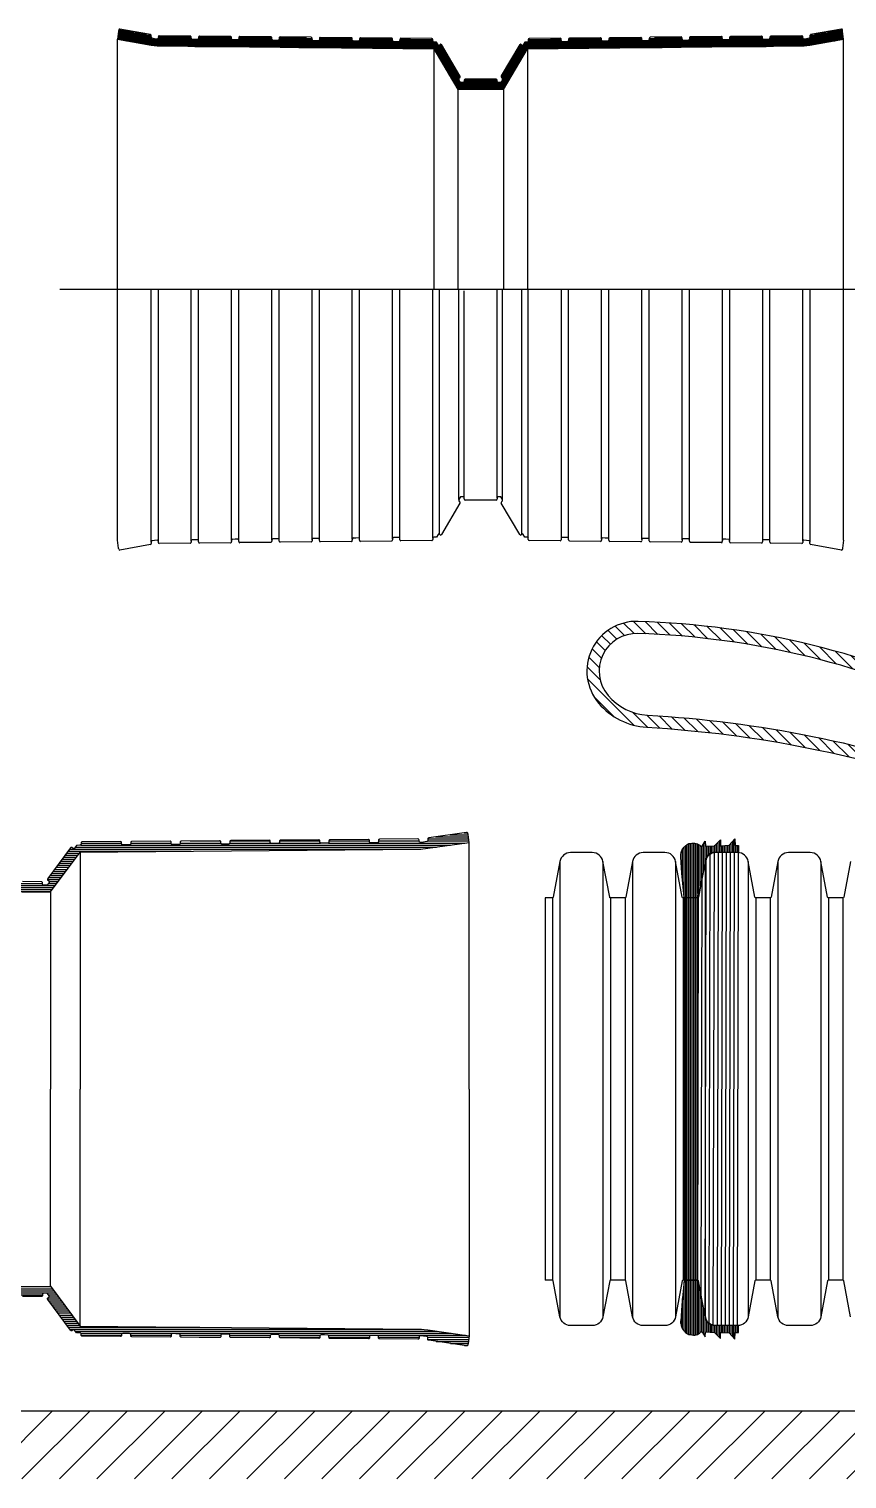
# Model space of a CAD drawing. Header units: inches. Extents: x 14 to 835, y 6 to 110.
# Drawn here: x 625.31 to 636.42, y 46.3 to 66.02 of the extents above; entities that cross this region are included whole.
import ezdxf

# ---------------------------------------------------------------- set-up
doc = ezdxf.new("R2010")
doc.units = ezdxf.units.IN
doc.header["$MEASUREMENT"] = 0
doc.linetypes.add('CENTER', pattern=[50.8, 31.75, -6.35, 6.35, -6.35])
for name, color, linetype in [('ARHT', 8, 'Continuous'), ('COCN', 1, 'Continuous'), ('COMM', 7, 'Continuous')]:
    doc.layers.add(name, color=color, linetype=linetype)

# ---------------------------------------------------------------- blocks, each defined once
blk = doc.blocks.new('*X17')
at = {"color": 0, "linetype": 'Continuous'}
for p, q in [((941, 571.55), (941, 573.16)), ((941.2, 571.55), (941.2, 572.93)), ((941.4, 571.55), (941.4, 572.71)), ((942.8, 571.55), (942.8, 573.03)), ((943, 571.55), (943, 572.84)), ((943.2, 571.55), (943.2, 572.65)), ((944.6, 570.14), (944.6, 572.94)), ((944.8, 569.26), (944.8, 572.62)), ((945.6, 565.96), (945.6, 572.66)), ((945.8, 565.96), (945.8, 572.71)), ((946, 565.96), (946, 572.73)), ((946.2, 565.96), (946.2, 572.72)), ((946.4, 565.96), (946.4, 572.67)), ((946.6, 565.96), (946.6, 572.67)), ((940.6, 571.55), (940.6, 572.41)), ((940.8, 571.55), (940.8, 572.41)), ((941.6, 571.55), (941.6, 572.48)), ((941.8, 571.55), (941.8, 572.45)), ((942, 571.55), (942, 572.44)), ((942.2, 571.55), (942.2, 572.42)), ((942.4, 571.55), (942.4, 572.41)), ((942.6, 571.55), (942.6, 572.4)), ((943.4, 571.55), (943.4, 572.46)), ((943.6, 571.55), (943.6, 572.39)), ((943.8, 571.54), (943.8, 572.38)), ((944, 571.47), (944, 572.37)), ((944.2, 571.33), (944.2, 572.36)), ((944.4, 571.01), (944.4, 572.34)), ((945, 568.36), (945, 572.33)), ((945.2, 567.43), (945.2, 572.4)), ((945.4, 566.5), (945.4, 572.56)), ((946.8, 565.96), (946.8, 572.56)), ((947, 565.96), (947, 572.42)), ((947.2, 566.19), (947.2, 572.23)), ((947.4, 568.23), (947.4, 571.94)), ((947.6, 570.99), (947.6, 571.28)), ((945.6, 518.79), (945.6, 565.95)), ((945.8, 518.79), (945.8, 565.95)), ((946, 518.79), (946, 565.95)), ((946.2, 518.79), (946.2, 565.95)), ((946.4, 518.79), (946.4, 565.95)), ((946.6, 518.79), (946.6, 565.95)), ((946.8, 518.79), (946.8, 565.95)), ((947, 518.79), (947, 565.95)), ((945.2, 512.34), (945.2, 517.31)), ((945.4, 512.18), (945.4, 518.24)), ((945.6, 512.08), (945.6, 518.79)), ((945.8, 512.03), (945.8, 518.79)), ((946, 512.01), (946, 518.79)), ((946.2, 512.02), (946.2, 518.79)), ((946.4, 512.07), (946.4, 518.79)), ((946.6, 512.08), (946.6, 518.79)), ((946.8, 512.18), (946.8, 518.79)), ((947, 512.32), (947, 518.79)), ((947.2, 512.51), (947.2, 518.55)), ((944.8, 512.12), (944.8, 515.48)), ((945, 512.41), (945, 516.38)), ((947.4, 512.8), (947.4, 516.51)), ((944.4, 512.4), (944.4, 513.73)), ((944.6, 511.81), (944.6, 514.6)), ((947.6, 513.46), (947.6, 513.75)), ((940.6, 512.33), (940.6, 513.19)), ((940.8, 512.33), (940.8, 513.19)), ((941, 511.58), (941, 513.19)), ((941.2, 511.81), (941.2, 513.19)), ((941.4, 512.03), (941.4, 513.19)), ((941.6, 512.26), (941.6, 513.19)), ((941.8, 512.29), (941.8, 513.19)), ((942, 512.3), (942, 513.19)), ((942.2, 512.32), (942.2, 513.19)), ((942.4, 512.33), (942.4, 513.19)), ((942.6, 512.34), (942.6, 513.19)), ((942.8, 511.71), (942.8, 513.19)), ((943, 511.9), (943, 513.19)), ((943.2, 512.09), (943.2, 513.19)), ((943.4, 512.28), (943.4, 513.19)), ((943.6, 512.35), (943.6, 513.19)), ((943.8, 512.36), (943.8, 513.2)), ((944, 512.37), (944, 513.27)), ((944.2, 512.39), (944.2, 513.41))]:
    blk.add_line(p, q, dxfattribs=at)
blk = doc.blocks.new('*X23')
at = {"color": 0, "linetype": 'Continuous'}
for p, q in [((592.11, 289.2), (596.18, 289.2)), ((592.14, 289.4), (596.18, 289.4)), ((592.17, 289.6), (595.4, 289.6)), ((592.2, 289.8), (594, 289.8)), ((592.25, 290), (592.6, 290)), ((597.04, 289.2), (601.04, 289.2)), ((601.93, 289.2), (605.93, 289.2)), ((606.82, 289.2), (610.82, 289.2)), ((611.72, 289.2), (615.69, 289.2)), ((616.65, 289.2), (619.62, 289.2)), ((652.76, 289.2), (655.74, 289.2)), ((656.7, 289.2), (660.66, 289.2)), ((661.57, 289.2), (665.56, 289.2)), ((666.45, 289.2), (670.46, 289.2)), ((671.35, 289.2), (675.35, 289.2)), ((676.2, 289.4), (680.24, 289.4)), ((676.21, 289.2), (680.27, 289.2)), ((676.98, 289.6), (680.21, 289.6)), ((678.38, 289.8), (680.19, 289.8)), ((679.79, 290), (680.14, 290)), ((592.52, 289), (605.99, 289)), ((593.93, 288.8), (630.43, 288.8)), ((595.33, 288.6), (630.96, 288.6)), ((596.87, 288.4), (631.52, 288.4)), ((606.77, 289), (610.84, 289)), ((611.7, 289), (615.72, 289)), ((616.61, 289), (620.61, 289)), ((619.53, 288.2), (631.67, 288.2)), ((621.5, 289), (625.5, 289)), ((626.39, 289), (630.39, 289)), ((630.58, 288), (631.82, 288)), ((630.72, 287.8), (631.97, 287.8)), ((640.42, 287.8), (641.66, 287.8)), ((640.57, 288), (641.81, 288)), ((640.71, 288.2), (652.85, 288.2)), ((640.86, 288.4), (675.52, 288.4)), ((641.42, 288.6), (677.06, 288.6)), ((641.96, 288.8), (678.46, 288.8)), ((641.99, 289), (646, 289)), ((646.88, 289), (650.89, 289)), ((651.78, 289), (655.78, 289)), ((656.67, 289), (660.68, 289)), ((661.55, 289), (665.61, 289)), ((666.4, 289), (679.86, 289)), ((630.87, 287.6), (632.12, 287.6)), ((631.02, 287.4), (632.27, 287.4)), ((631.17, 287.2), (632.41, 287.2)), ((631.32, 287), (632.56, 287)), ((631.46, 286.8), (632.71, 286.8)), ((631.61, 286.6), (632.86, 286.6)), ((631.76, 286.4), (633.01, 286.4)), ((639.38, 286.4), (640.63, 286.4)), ((639.53, 286.6), (640.77, 286.6)), ((639.68, 286.8), (640.92, 286.8)), ((639.82, 287), (641.07, 287)), ((639.97, 287.2), (641.22, 287.2)), ((640.12, 287.4), (641.37, 287.4)), ((640.27, 287.6), (641.51, 287.6)), ((631.91, 286.2), (633.15, 286.2)), ((632.06, 286), (633.3, 286)), ((632.21, 285.8), (633.45, 285.8)), ((632.35, 285.6), (633.6, 285.6)), ((632.5, 285.4), (633.71, 285.4)), ((632.65, 285.2), (633.53, 285.2)), ((632.8, 285), (633.63, 285)), ((634.19, 285), (638.19, 285)), ((638.68, 285.4), (639.88, 285.4)), ((638.76, 285), (639.59, 285)), ((638.79, 285.6), (640.03, 285.6)), ((638.85, 285.2), (639.74, 285.2)), ((638.94, 285.8), (640.18, 285.8)), ((639.08, 286), (640.33, 286)), ((639.23, 286.2), (640.48, 286.2)), ((632.95, 284.8), (639.44, 284.8)), ((633.09, 284.6), (639.29, 284.6)), ((633.24, 284.4), (639.14, 284.4)), ((633.39, 284.2), (639, 284.2)), ((633.09, 244.8), (639.3, 244.8)), ((633.24, 245), (639.15, 245)), ((633.38, 245.2), (639, 245.2)), ((632.05, 243.4), (633.3, 243.4)), ((632.2, 243.6), (633.44, 243.6)), ((632.35, 243.8), (633.59, 243.8)), ((632.5, 244), (633.71, 244)), ((632.64, 244.2), (633.53, 244.2)), ((632.79, 244.4), (633.62, 244.4)), ((632.94, 244.6), (639.45, 244.6)), ((634.19, 244.4), (638.19, 244.4)), ((638.68, 244), (639.89, 244)), ((638.76, 244.4), (639.59, 244.4)), ((638.79, 243.8), (640.04, 243.8)), ((638.85, 244.2), (639.74, 244.2)), ((638.94, 243.6), (640.19, 243.6)), ((639.09, 243.4), (640.33, 243.4)), ((631.01, 242), (632.26, 242)), ((631.16, 242.2), (632.41, 242.2)), ((631.31, 242.4), (632.56, 242.4)), ((631.46, 242.6), (632.7, 242.6)), ((631.61, 242.8), (632.85, 242.8)), ((631.76, 243), (633, 243)), ((631.9, 243.2), (633.15, 243.2)), ((639.24, 243.2), (640.48, 243.2)), ((639.39, 243), (640.63, 243)), ((639.53, 242.8), (640.78, 242.8)), ((639.68, 242.6), (640.93, 242.6)), ((639.83, 242.4), (641.08, 242.4)), ((639.98, 242.2), (641.22, 242.2)), ((640.13, 242), (641.37, 242)), ((593.87, 240.6), (630.42, 240.6)), ((595.27, 240.8), (630.96, 240.8)), ((596.8, 241), (631.52, 241)), ((618.67, 241.2), (631.67, 241.2)), ((630.57, 241.4), (631.82, 241.4)), ((630.72, 241.6), (631.96, 241.6)), ((630.87, 241.8), (632.11, 241.8)), ((640.27, 241.8), (641.52, 241.8)), ((640.42, 241.6), (641.67, 241.6)), ((640.57, 241.4), (641.82, 241.4)), ((640.72, 241.2), (653.72, 241.2)), ((640.87, 241), (675.59, 241)), ((641.43, 240.8), (677.11, 240.8)), ((641.96, 240.6), (678.51, 240.6)), ((592.12, 240.2), (596.18, 240.2)), ((592.14, 240), (596.18, 240)), ((592.17, 239.8), (595.35, 239.8)), ((592.2, 239.6), (593.95, 239.6)), ((592.25, 239.4), (592.55, 239.4)), ((592.47, 240.4), (605.98, 240.4)), ((597.04, 240.2), (601.04, 240.2)), ((601.93, 240.2), (605.93, 240.2)), ((606.78, 240.4), (610.83, 240.4)), ((606.82, 240.2), (610.82, 240.2)), ((611.71, 240.4), (615.72, 240.4)), ((611.73, 240.2), (615.68, 240.2)), ((616.61, 240.4), (620.61, 240.4)), ((616.66, 240.2), (618.76, 240.2)), ((621.5, 240.4), (625.5, 240.4)), ((626.39, 240.4), (630.39, 240.4)), ((641.99, 240.4), (646, 240.4)), ((646.88, 240.4), (650.89, 240.4)), ((651.78, 240.4), (655.78, 240.4)), ((653.63, 240.2), (655.73, 240.2)), ((656.67, 240.4), (660.68, 240.4)), ((656.71, 240.2), (660.66, 240.2)), ((661.55, 240.4), (665.6, 240.4)), ((661.57, 240.2), (665.56, 240.2)), ((666.41, 240.4), (679.92, 240.4)), ((666.45, 240.2), (670.46, 240.2)), ((671.35, 240.2), (675.35, 240.2)), ((676.2, 240), (680.24, 240)), ((676.21, 240.2), (680.27, 240.2)), ((677.04, 239.8), (680.21, 239.8)), ((678.44, 239.6), (680.18, 239.6)), ((679.84, 239.4), (680.13, 239.4))]:
    blk.add_line(p, q, dxfattribs=at)
blk = doc.blocks.new('*X20')
at = {"color": 0, "linetype": 'Continuous'}
for p, q in [((740.73, 416.88), (742.62, 418.77)), ((742.49, 417.22), (744.33, 419.06)), ((744.2, 417.52), (746, 419.32)), ((745.88, 417.78), (747.64, 419.54)), ((747.53, 418.02), (749.25, 419.74)), ((749.14, 418.22), (750.83, 419.91)), ((750.73, 418.39), (752.39, 420.05)), ((752.29, 418.53), (753.92, 420.16)), ((753.82, 418.65), (755.42, 420.25)), ((755.33, 418.75), (756.91, 420.32)), ((756.82, 418.82), (758.34, 420.34)), ((758.26, 418.84), (759.55, 420.14)), ((759.43, 418.61), (760.58, 419.76)), ((760.39, 418.15), (761.47, 419.23)), ((733.27, 415.07), (735.39, 417.2)), ((735.21, 415.6), (737.27, 417.66)), ((737.1, 416.07), (739.09, 418.07)), ((738.94, 416.5), (740.88, 418.44)), ((761.18, 417.53), (762.24, 418.59)), ((761.82, 416.75), (762.9, 417.83)), ((762.29, 415.81), (763.43, 416.95)), ((727.06, 413.11), (729.44, 415.49)), ((729.2, 413.83), (731.49, 416.12)), ((731.27, 414.49), (733.47, 416.69)), ((762.56, 414.66), (763.83, 415.93)), ((722.5, 411.37), (725.13, 414)), ((724.83, 412.29), (727.33, 414.79)), ((762.45, 413.14), (764.05, 414.74)), ((717.46, 409.16), (720.44, 412.14)), ((720.05, 410.34), (722.84, 413.13)), ((758.24, 407.52), (764.01, 413.28)), ((714.72, 407.83), (717.91, 411.02)), ((760.72, 408.58), (763.22, 411.08)), ((709.48, 405.42), (712.5, 408.44)), ((712.05, 406.58), (715.21, 409.74)), ((747.25, 406.43), (748.96, 408.14)), ((748.86, 406.62), (750.54, 408.3)), ((750.44, 406.79), (752.11, 408.45)), ((752.01, 406.94), (753.65, 408.58)), ((753.55, 407.07), (755.17, 408.69)), ((755.08, 407.18), (756.68, 408.79)), ((756.59, 407.28), (758.46, 409.14)), ((706.98, 404.34), (709.89, 407.24)), ((735.37, 404.45), (737.29, 406.36)), ((737.15, 404.81), (739.03, 406.69)), ((738.89, 405.14), (740.74, 406.99)), ((740.62, 405.45), (742.43, 407.27)), ((742.31, 405.73), (744.1, 407.52)), ((743.98, 405.98), (745.74, 407.75)), ((745.63, 406.22), (747.36, 407.95)), ((702.22, 402.4), (704.92, 405.1)), ((704.57, 403.34), (707.36, 406.14)), ((727.95, 402.68), (730.03, 404.76)), ((729.86, 403.17), (731.89, 405.21)), ((731.73, 403.63), (733.72, 405.63)), ((733.57, 404.05), (735.52, 406.01)), ((697.69, 400.71), (700.23, 403.25)), ((699.93, 401.53), (702.54, 404.14)), ((721.98, 400.95), (724.22, 403.2)), ((724.01, 401.57), (726.2, 403.76)), ((726, 402.15), (728.13, 404.28)), ((691.28, 398.53), (693.62, 400.88)), ((693.37, 399.21), (695.77, 401.62)), ((695.51, 399.94), (697.98, 402.4)), ((715.58, 398.8), (718.02, 401.23)), ((717.75, 399.56), (720.14, 401.94)), ((719.89, 400.28), (722.2, 402.59)), ((687.21, 397.29), (689.44, 399.53)), ((689.22, 397.89), (691.51, 400.18)), ((709.44, 396.9), (711.65, 399.11)), ((711.43, 397.47), (713.71, 399.76)), ((713.47, 398.1), (715.85, 400.48)), ((678.94, 394.68), (681.54, 397.28)), ((681.11, 395.44), (683.47, 397.8)), ((683.28, 396.19), (685.42, 398.34)), ((685.22, 396.72), (687.42, 398.92)), ((703.77, 395.47), (705.79, 397.49)), ((705.61, 395.9), (707.69, 397.98)), ((707.5, 396.38), (709.64, 398.51)), ((695.09, 393.86), (696.89, 395.66)), ((696.76, 394.12), (698.59, 395.95)), ((698.46, 394.41), (700.34, 396.28)), ((700.2, 394.73), (702.11, 396.64)), ((701.96, 395.08), (703.93, 397.04)), ((679.35, 393.68), (680.44, 394.77)), ((680.18, 393.1), (681.55, 394.47)), ((681.47, 392.97), (682.95, 394.45)), ((682.86, 392.95), (684.37, 394.46)), ((684.28, 392.96), (685.82, 394.49)), ((685.73, 392.99), (687.3, 394.56)), ((687.21, 393.05), (688.81, 394.66)), ((688.72, 393.15), (690.36, 394.79)), ((690.26, 393.27), (691.94, 394.96)), ((691.84, 393.44), (693.56, 395.16)), ((693.45, 393.64), (695.21, 395.4))]:
    blk.add_line(p, q, dxfattribs=at)
blk = doc.blocks.new('*X27')
at = {"color": 0, "linetype": 'Continuous'}
for p, q in [((517.33, 644.2), (522.14, 644.2)), ((517.36, 644.4), (520.74, 644.4)), ((517.39, 644.6), (519.34, 644.6)), ((517.47, 644.8), (517.93, 644.8)), ((672.12, 644.2), (676.92, 644.2)), ((673.52, 644.4), (676.89, 644.4)), ((674.92, 644.6), (676.86, 644.6)), ((676.32, 644.8), (676.78, 644.8)), ((517.19, 643.2), (524.86, 643.2)), ((517.22, 643.4), (524.56, 643.4)), ((517.25, 643.6), (524.58, 643.6)), ((517.28, 643.8), (524.55, 643.8)), ((517.31, 644), (523.54, 644)), ((517.71, 643), (542.32, 643)), ((519.11, 642.8), (560.12, 642.8)), ((520.51, 642.6), (586.68, 642.6)), ((521.91, 642.4), (587.52, 642.4)), ((523.31, 642.2), (587.67, 642.2)), ((524.75, 642), (587.85, 642)), ((526.12, 643.2), (533.39, 643.2)), ((526.13, 643.4), (533.39, 643.4)), ((526.17, 643.6), (533.28, 643.6)), ((534.19, 641.8), (588.72, 641.8)), ((535, 643.2), (542.26, 643.2)), ((535.01, 643.4), (542.25, 643.4)), ((535.16, 643.6), (535.85, 643.6)), ((543.83, 643), (551.14, 643)), ((543.87, 643.2), (551.13, 643.2)), ((543.89, 643.4), (551.08, 643.4)), ((552.74, 643.2), (560, 643.2)), ((552.74, 643), (560, 643)), ((552.81, 643.4), (558.77, 643.4)), ((561.51, 642.8), (568.9, 642.8)), ((561.61, 643), (568.87, 643)), ((561.62, 643.2), (568.85, 643.2)), ((570.46, 642.8), (577.74, 642.8)), ((570.48, 643), (577.74, 643)), ((570.52, 643.2), (577.66, 643.2)), ((579.35, 642.8), (586.61, 642.8)), ((579.36, 643), (586.61, 643)), ((579.47, 643.2), (581.69, 643.2)), ((588.03, 642), (588.57, 642)), ((605.53, 641.8), (660.06, 641.8)), ((605.68, 642), (606.22, 642)), ((606.41, 642), (669.51, 642)), ((606.58, 642.2), (670.94, 642.2)), ((606.73, 642.4), (672.35, 642.4)), ((607.57, 642.6), (673.75, 642.6)), ((607.64, 642.8), (614.9, 642.8)), ((607.65, 643), (614.9, 643)), ((612.57, 643.2), (614.78, 643.2)), ((616.51, 643), (623.77, 643)), ((616.51, 642.8), (623.8, 642.8)), ((616.6, 643.2), (623.74, 643.2)), ((625.35, 642.8), (632.74, 642.8)), ((625.38, 643), (632.64, 643)), ((625.4, 643.2), (632.64, 643.2)), ((634.13, 642.8), (675.15, 642.8)), ((634.25, 643.2), (641.51, 643.2)), ((634.25, 643), (641.52, 643)), ((635.48, 643.4), (641.44, 643.4)), ((643.11, 643), (650.43, 643)), ((643.12, 643.2), (650.38, 643.2)), ((643.17, 643.4), (650.37, 643.4)), ((651.94, 643), (676.55, 643)), ((651.99, 643.2), (659.25, 643.2)), ((652, 643.4), (659.25, 643.4)), ((658.4, 643.6), (659.09, 643.6)), ((660.86, 643.4), (668.12, 643.4)), ((660.86, 643.2), (668.14, 643.2)), ((660.97, 643.6), (668.08, 643.6)), ((669.39, 643.2), (677.06, 643.2)), ((669.67, 643.6), (677.01, 643.6)), ((669.7, 643.4), (677.03, 643.4)), ((669.71, 643.8), (676.98, 643.8)), ((670.71, 644), (676.95, 644)), ((557.11, 641.6), (588.87, 641.6)), ((580.03, 641.4), (589.02, 641.4)), ((586.91, 641.2), (589.16, 641.2)), ((587.05, 641), (589.31, 641)), ((587.2, 640.8), (589.46, 640.8)), ((587.35, 640.6), (589.61, 640.6)), ((587.5, 640.4), (589.76, 640.4)), ((587.65, 640.2), (589.91, 640.2)), ((587.8, 640), (590.05, 640)), ((587.94, 639.8), (590.2, 639.8)), ((588.09, 639.6), (590.35, 639.6)), ((588.24, 639.4), (590.5, 639.4)), ((588.39, 639.2), (590.65, 639.2)), ((603.61, 639.2), (605.87, 639.2)), ((603.76, 639.4), (606.01, 639.4)), ((603.9, 639.6), (606.16, 639.6)), ((604.05, 639.8), (606.31, 639.8)), ((604.2, 640), (606.46, 640)), ((604.35, 640.2), (606.61, 640.2)), ((604.5, 640.4), (606.76, 640.4)), ((604.65, 640.6), (606.9, 640.6)), ((604.79, 640.8), (607.05, 640.8)), ((604.94, 641), (607.2, 641)), ((605.09, 641.2), (607.35, 641.2)), ((605.24, 641.4), (614.22, 641.4)), ((605.39, 641.6), (637.14, 641.6)), ((588.54, 639), (590.79, 639)), ((588.68, 638.8), (590.94, 638.8)), ((588.83, 638.6), (591.09, 638.6)), ((588.98, 638.4), (591.24, 638.4)), ((589.13, 638.2), (591.39, 638.2)), ((589.28, 638), (591.53, 638)), ((589.42, 637.8), (591.68, 637.8)), ((589.57, 637.6), (591.83, 637.6)), ((589.72, 637.4), (591.98, 637.4)), ((589.87, 637.2), (592.13, 637.2)), ((590.02, 637), (592.28, 637)), ((590.17, 636.8), (592.42, 636.8)), ((590.31, 636.6), (592.57, 636.6)), ((601.68, 636.6), (603.94, 636.6)), ((601.83, 636.8), (604.09, 636.8)), ((601.98, 637), (604.24, 637)), ((602.13, 637.2), (604.39, 637.2)), ((602.28, 637.4), (604.53, 637.4)), ((602.42, 637.6), (604.68, 637.6)), ((602.57, 637.8), (604.83, 637.8)), ((602.72, 638), (604.98, 638)), ((602.87, 638.2), (605.13, 638.2)), ((603.02, 638.4), (605.27, 638.4)), ((603.16, 638.6), (605.42, 638.6)), ((603.31, 638.8), (605.57, 638.8)), ((603.46, 639), (605.72, 639)), ((590.46, 636.4), (592.61, 636.4)), ((590.61, 636.2), (592.4, 636.2)), ((590.76, 636), (592.3, 636)), ((590.91, 635.8), (592.41, 635.8)), ((591.05, 635.6), (592.56, 635.6)), ((591.2, 635.4), (603.05, 635.4)), ((591.35, 635.2), (602.9, 635.2)), ((591.5, 635), (602.76, 635)), ((591.65, 634.8), (602.61, 634.8)), ((591.79, 634.6), (602.46, 634.6)), ((591.94, 634.4), (602.31, 634.4)), ((593.5, 635.8), (600.75, 635.8)), ((593.5, 635.6), (600.76, 635.6)), ((593.6, 636), (600.65, 636)), ((601.65, 636.4), (603.79, 636.4)), ((601.69, 635.6), (603.2, 635.6)), ((601.84, 635.8), (603.35, 635.8)), ((601.86, 636.2), (603.64, 636.2)), ((601.96, 636), (603.5, 636))]:
    blk.add_line(p, q, dxfattribs=at)

msp = doc.modelspace()

# ---------------------------------------------------------------- hatches: boundary and pattern name
at = {"layer": 'ARHT', "linetype": 'Continuous'}
h = msp.add_hatch(dxfattribs=at)
h.set_pattern_fill('ANSI31', color=256, scale=2.882788, style=0)
h.set_pattern_definition([(45, (354.74283, 7.1988), (-0.25480487, 0.25480487), [])])
h.paths.add_polyline_path([(604.314, 46.305), (646.368, 46.305), (646.368, 47.227), (604.313, 47.227)])

# ---------------------------------------------------------------- linework, layer by layer
for p, q in [((632.524, 54.701), (632.524, 48.51)), ((633.108, 54.701), (633.108, 48.51)), ((633.511, 54.701), (633.511, 48.51)), ((634.096, 54.701), (634.096, 48.51)), ((634.498, 54.701), (634.498, 48.51)), ((635.083, 54.701), (635.083, 48.51)), ((635.485, 54.701), (635.485, 48.51)), ((636.07, 54.701), (636.07, 48.51)), ((632.323, 54.204), (632.323, 49.007)), ((632.421, 54.204), (632.421, 49.007)), ((633.211, 54.204), (633.211, 49.007)), ((633.408, 54.204), (633.408, 49.007)), ((634.198, 54.204), (634.198, 49.007)), ((634.395, 54.204), (634.395, 49.007)), ((634.395, 54.204), (634.395, 49.007)), ((635.185, 54.204), (635.185, 49.007)), ((635.382, 54.204), (635.382, 49.007)), ((636.172, 54.204), (636.172, 49.007)), ((636.369, 54.204), (636.369, 49.007))]:
    msp.add_line(p, q, dxfattribs=at)
for points in [[(634.553, 48.406), (634.567, 54.821)], [(634.608, 48.391), (634.622, 54.821)], [(634.663, 48.391), (634.677, 54.821)], [(634.718, 48.391), (634.732, 54.821)], [(634.773, 48.391), (634.787, 54.821)], [(634.773, 48.391), (634.787, 54.821)], [(634.828, 48.391), (634.842, 54.821)], [(634.883, 48.391), (634.897, 54.821)], [(634.939, 48.391), (634.952, 54.82)], [(634.498, 48.542), (634.512, 54.729)], [(634.444, 48.787), (634.456, 54.482)]]:
    msp.add_lwpolyline(points, dxfattribs=at)
at = {"layer": 'COCN', "linetype": 'CENTER', "ltscale": 10}
msp.add_line((637.278, 62.474), (625.729, 62.474), dxfattribs=at)
at = {"layer": 'COMM', "linetype": 'Continuous'}
for p, q in [((626.525, 65.987), (626.513, 65.879)), ((626.513, 62.474), (626.513, 65.879)), ((626.513, 65.879), (626.969, 65.798)), ((626.527, 66.002), (626.525, 65.987)), ((626.96, 65.941), (626.541, 66.016)), ((626.969, 65.908), (626.97, 65.923)), ((627.016, 65.884), (626.979, 65.89)), ((627.053, 65.88), (627.016, 65.884)), ((627.066, 65.911), (627.066, 65.895)), ((627.501, 65.921), (627.079, 65.926)), ((627.514, 65.89), (627.514, 65.906)), ((627.563, 65.874), (627.526, 65.875)), ((627.601, 65.874), (627.563, 65.874)), ((627.613, 65.905), (627.613, 65.889)), ((628.049, 65.915), (627.626, 65.92)), ((628.061, 65.884), (628.061, 65.9)), ((628.11, 65.868), (628.073, 65.869)), ((628.148, 65.868), (628.11, 65.868)), ((628.16, 65.899), (628.16, 65.883)), ((628.596, 65.909), (628.173, 65.914)), ((628.608, 65.878), (628.608, 65.894)), ((628.658, 65.862), (628.62, 65.863)), ((628.695, 65.862), (628.658, 65.862)), ((628.708, 65.893), (628.707, 65.877)), ((629.143, 65.904), (628.72, 65.908)), ((629.155, 65.872), (629.155, 65.888)), ((629.205, 65.856), (629.167, 65.857)), ((629.242, 65.856), (629.205, 65.856)), ((629.255, 65.887), (629.255, 65.871)), ((629.69, 65.898), (629.267, 65.902)), ((629.702, 65.866), (629.702, 65.882)), ((629.752, 65.85), (629.715, 65.851)), ((629.789, 65.85), (629.752, 65.85)), ((629.802, 65.881), (629.802, 65.865)), ((630.237, 65.892), (629.814, 65.896)), ((630.25, 65.86), (630.25, 65.876)), ((630.299, 65.844), (630.262, 65.845)), ((630.336, 65.844), (630.299, 65.844)), ((630.349, 65.875), (630.349, 65.859)), ((630.784, 65.886), (630.362, 65.89)), ((630.797, 65.854), (630.797, 65.87)), ((630.846, 65.838), (630.809, 65.839)), ((630.869, 65.801), (630.846, 65.838)), ((632.045, 65.838), (632.022, 65.801)), ((632.082, 65.839), (632.045, 65.838)), ((632.094, 65.87), (632.094, 65.854)), ((632.529, 65.89), (632.106, 65.886)), ((632.542, 65.859), (632.542, 65.875)), ((632.592, 65.844), (632.554, 65.844)), ((632.629, 65.845), (632.592, 65.844)), ((632.641, 65.876), (632.641, 65.86)), ((633.076, 65.896), (632.654, 65.892)), ((633.089, 65.865), (633.089, 65.881)), ((633.139, 65.85), (633.102, 65.85)), ((633.176, 65.851), (633.139, 65.85)), ((633.188, 65.882), (633.189, 65.866)), ((633.624, 65.902), (633.201, 65.898)), ((633.636, 65.871), (633.636, 65.887)), ((633.686, 65.856), (633.649, 65.856)), ((633.723, 65.857), (633.686, 65.856)), ((633.736, 65.888), (633.736, 65.872)), ((634.171, 65.908), (633.748, 65.904)), ((634.183, 65.877), (634.183, 65.893)), ((634.233, 65.862), (634.196, 65.862)), ((634.271, 65.863), (634.233, 65.862)), ((634.283, 65.894), (634.283, 65.878)), ((634.718, 65.914), (634.295, 65.909)), ((634.731, 65.883), (634.73, 65.899)), ((634.78, 65.868), (634.743, 65.868)), ((634.818, 65.869), (634.78, 65.868)), ((634.83, 65.9), (634.83, 65.884)), ((635.265, 65.92), (634.842, 65.915)), ((635.278, 65.889), (635.278, 65.905)), ((635.328, 65.874), (635.29, 65.874)), ((635.365, 65.875), (635.328, 65.874)), ((635.377, 65.906), (635.377, 65.89)), ((635.812, 65.926), (635.389, 65.921)), ((635.825, 65.895), (635.825, 65.911)), ((635.875, 65.884), (635.837, 65.88)), ((635.912, 65.89), (635.875, 65.884)), ((635.92, 65.923), (635.922, 65.908)), ((635.922, 65.798), (636.378, 65.879)), ((636.35, 66.016), (635.931, 65.941)), ((636.365, 65.987), (636.364, 66.002)), ((636.378, 65.879), (636.365, 65.987)), ((636.378, 62.474), (636.378, 65.879)), ((626.969, 65.798), (627.049, 65.786)), ((627.049, 65.786), (630.808, 65.745)), ((630.808, 65.745), (630.808, 62.474)), ((630.808, 65.745), (631.135, 65.195)), ((630.896, 65.807), (630.886, 65.798)), ((631.165, 65.379), (630.913, 65.804)), ((631.978, 65.804), (631.726, 65.379)), ((631.756, 65.195), (632.082, 65.745)), ((632.005, 65.798), (631.995, 65.807)), ((632.082, 65.745), (635.842, 65.786)), ((632.082, 65.745), (632.082, 62.474)), ((635.842, 65.786), (635.922, 65.798)), ((631.172, 65.289), (631.15, 65.326)), ((631.152, 65.348), (631.162, 65.357)), ((631.209, 65.289), (631.172, 65.289)), ((631.222, 65.32), (631.222, 65.304)), ((631.445, 65.337), (631.234, 65.336)), ((631.657, 65.336), (631.445, 65.337)), ((631.669, 65.304), (631.669, 65.32)), ((631.719, 65.289), (631.682, 65.289)), ((631.741, 65.326), (631.719, 65.289)), ((631.728, 65.357), (631.738, 65.348)), ((631.135, 65.195), (631.446, 65.197)), ((631.135, 65.195), (631.135, 62.474)), ((631.445, 65.197), (631.756, 65.195)), ((631.756, 65.195), (631.756, 62.474)), ((626.513, 59.068), (626.513, 62.474)), ((626.969, 59.04), (626.969, 62.474)), ((627.066, 59.053), (627.066, 62.474)), ((627.514, 59.056), (627.514, 62.474)), ((627.613, 59.059), (627.613, 62.474)), ((628.061, 59.062), (628.061, 62.474)), ((628.16, 59.065), (628.16, 62.474)), ((628.608, 59.068), (628.608, 62.474)), ((628.707, 59.071), (628.707, 62.474)), ((629.155, 59.074), (629.155, 62.474)), ((629.255, 59.076), (629.255, 62.474)), ((629.702, 59.08), (629.702, 62.474)), ((629.802, 59.082), (629.802, 62.474)), ((630.25, 59.086), (630.25, 62.474)), ((630.349, 59.088), (630.349, 62.474)), ((630.797, 59.093), (630.797, 62.474)), ((630.886, 59.15), (630.886, 62.474)), ((631.15, 59.622), (631.15, 62.474)), ((631.222, 59.643), (631.222, 62.459)), ((631.669, 59.643), (631.669, 62.474)), ((631.741, 59.622), (631.741, 62.474)), ((632.005, 59.15), (632.005, 62.474)), ((632.094, 59.093), (632.094, 62.474)), ((632.543, 59.088), (632.543, 62.474)), ((632.642, 59.086), (632.642, 62.474)), ((633.09, 59.082), (633.09, 62.474)), ((633.189, 59.08), (633.189, 62.474)), ((633.637, 59.076), (633.637, 62.474)), ((633.736, 59.074), (633.736, 62.474)), ((634.184, 59.071), (634.184, 62.474)), ((634.284, 59.068), (634.284, 62.474)), ((634.731, 59.065), (634.731, 62.474)), ((634.831, 59.062), (634.831, 62.474)), ((635.279, 59.059), (635.279, 62.474)), ((635.378, 59.056), (635.378, 62.474)), ((635.826, 59.053), (635.826, 62.474)), ((635.923, 59.04), (635.923, 62.474)), ((636.378, 59.068), (636.378, 62.474)), ((631.165, 59.569), (630.913, 59.144)), ((631.172, 59.659), (631.15, 59.622)), ((631.152, 59.6), (631.162, 59.591)), ((631.209, 59.659), (631.172, 59.659)), ((631.222, 59.628), (631.222, 59.643)), ((631.445, 59.611), (631.234, 59.612)), ((631.657, 59.612), (631.445, 59.611)), ((631.669, 59.643), (631.669, 59.628)), ((631.719, 59.659), (631.682, 59.659)), ((631.741, 59.622), (631.719, 59.659)), ((631.978, 59.144), (631.726, 59.569)), ((631.728, 59.591), (631.738, 59.6)), ((630.869, 59.147), (630.846, 59.109)), ((630.896, 59.141), (630.886, 59.15)), ((632.005, 59.15), (631.995, 59.141)), ((632.045, 59.109), (632.022, 59.147)), ((626.525, 58.961), (626.513, 59.068)), ((626.527, 58.945), (626.525, 58.961)), ((626.96, 59.007), (626.541, 58.932)), ((626.969, 59.04), (626.97, 59.024)), ((627.016, 59.064), (626.979, 59.057)), ((627.053, 59.068), (627.016, 59.064)), ((627.066, 59.037), (627.066, 59.053)), ((627.501, 59.026), (627.079, 59.022)), ((627.514, 59.057), (627.514, 59.042)), ((627.563, 59.074), (627.526, 59.073)), ((627.601, 59.074), (627.563, 59.074)), ((627.613, 59.043), (627.613, 59.059)), ((628.049, 59.032), (627.626, 59.028)), ((628.061, 59.063), (628.061, 59.048)), ((628.11, 59.08), (628.073, 59.079)), ((628.148, 59.08), (628.11, 59.08)), ((628.16, 59.049), (628.16, 59.065)), ((628.596, 59.038), (628.173, 59.034)), ((628.608, 59.069), (628.608, 59.054)), ((628.658, 59.086), (628.62, 59.085)), ((628.695, 59.086), (628.658, 59.086)), ((628.708, 59.055), (628.707, 59.071)), ((629.143, 59.044), (628.72, 59.04)), ((629.155, 59.075), (629.155, 59.06)), ((629.205, 59.091), (629.167, 59.091)), ((629.242, 59.092), (629.205, 59.091)), ((629.255, 59.061), (629.255, 59.076)), ((629.69, 59.05), (629.267, 59.046)), ((629.702, 59.081), (629.702, 59.066)), ((629.752, 59.097), (629.715, 59.097)), ((629.789, 59.098), (629.752, 59.097)), ((629.802, 59.067), (629.802, 59.082)), ((630.237, 59.056), (629.814, 59.051)), ((630.25, 59.087), (630.25, 59.072)), ((630.299, 59.103), (630.262, 59.103)), ((630.336, 59.104), (630.299, 59.103)), ((630.349, 59.073), (630.349, 59.088)), ((630.784, 59.062), (630.362, 59.057)), ((630.797, 59.093), (630.797, 59.078)), ((630.846, 59.109), (630.809, 59.109)), ((632.082, 59.109), (632.045, 59.109)), ((632.094, 59.078), (632.094, 59.093)), ((632.529, 59.057), (632.106, 59.062)), ((632.542, 59.088), (632.542, 59.073)), ((632.592, 59.103), (632.554, 59.104)), ((632.629, 59.103), (632.592, 59.103)), ((632.641, 59.072), (632.641, 59.087)), ((633.076, 59.051), (632.654, 59.056)), ((633.089, 59.082), (633.089, 59.067)), ((633.139, 59.097), (633.102, 59.098)), ((633.176, 59.097), (633.139, 59.097)), ((633.188, 59.066), (633.189, 59.081)), ((633.624, 59.046), (633.201, 59.05)), ((633.636, 59.076), (633.636, 59.061)), ((633.686, 59.091), (633.649, 59.092)), ((633.723, 59.091), (633.686, 59.091)), ((633.736, 59.06), (633.736, 59.075)), ((634.171, 59.04), (633.748, 59.044)), ((634.183, 59.071), (634.183, 59.055)), ((634.233, 59.086), (634.196, 59.086)), ((634.271, 59.085), (634.233, 59.086)), ((634.283, 59.054), (634.283, 59.069)), ((634.718, 59.034), (634.295, 59.038)), ((634.731, 59.065), (634.73, 59.049)), ((634.78, 59.08), (634.743, 59.08)), ((634.818, 59.079), (634.78, 59.08)), ((634.83, 59.048), (634.83, 59.063)), ((635.265, 59.028), (634.842, 59.032)), ((635.278, 59.059), (635.278, 59.043)), ((635.328, 59.074), (635.29, 59.074)), ((635.365, 59.073), (635.328, 59.074)), ((635.377, 59.042), (635.377, 59.057)), ((635.812, 59.022), (635.389, 59.026)), ((635.825, 59.053), (635.825, 59.037)), ((635.875, 59.064), (635.837, 59.068)), ((635.912, 59.057), (635.875, 59.064)), ((635.92, 59.024), (635.922, 59.04)), ((636.35, 58.932), (635.931, 59.007)), ((636.365, 58.961), (636.364, 58.945)), ((636.378, 59.068), (636.365, 58.961))]:
    msp.add_line(p, q, dxfattribs=at)
at = {"layer": 'COMM'}
for p, q in [((626.002, 54.828), (626.002, 51.606)), ((631.29, 51.606), (631.29, 54.96)), ((625.6, 54.286), (625.6, 51.606)), ((625.6, 48.925), (625.6, 51.606)), ((626.002, 48.383), (626.002, 51.606)), ((631.29, 51.606), (631.29, 48.252))]:
    msp.add_line(p, q, dxfattribs=at)
for points in [[(641.991, 55.42, -0.051377), (638.199, 56.831, 0.10532), (633.588, 57.964, 0.649262), (633.05, 56.851, 0.205755), (633.704, 56.524, -0.070843), (638.084, 55.641, 0.054588), (640.773, 55.008, 0.038682), (642.069, 54.95, 0.797913), (642.146, 55.347), (641.991, 55.42)], [(625.217, 54.288), (625.6, 54.286), (626.002, 54.828), (630.63, 54.868), (630.729, 54.88), (631.29, 54.96), (631.275, 55.066), (631.273, 55.081, 0.414214), (631.255, 55.094), (630.74, 55.02, 0.414214), (630.727, 55.003), (630.729, 54.988, -0.414214), (630.716, 54.971), (630.671, 54.964), (630.625, 54.96, -0.414214), (630.609, 54.975), (630.609, 54.991, 0.414214), (630.594, 55.006), (630.073, 55.001, 0.414214), (630.058, 54.986), (630.058, 54.97, -0.414214), (630.043, 54.955), (629.997, 54.955), (629.951, 54.954, -0.414214), (629.936, 54.969), (629.936, 54.985, 0.414214), (629.92, 55), (629.4, 54.995, 0.414214), (629.384, 54.98), (629.385, 54.965, -0.414214), (629.369, 54.949), (629.323, 54.949), (629.278, 54.948, -0.414214), (629.262, 54.963), (629.262, 54.979, 0.414214), (629.246, 54.994), (628.726, 54.989, 0.414214), (628.711, 54.974), (628.711, 54.959, -0.414214), (628.696, 54.943), (628.65, 54.943), (628.604, 54.942, -0.414214), (628.588, 54.958), (628.588, 54.973, 0.414214), (628.573, 54.988), (628.052, 54.984, 0.414214), (628.037, 54.968), (628.037, 54.953, -0.414214), (628.022, 54.937), (627.976, 54.937), (627.93, 54.937, -0.414214), (627.915, 54.952), (627.915, 54.967, 0.414214), (627.899, 54.982), (627.379, 54.978, 0.414214), (627.363, 54.962), (627.364, 54.947, -0.414214), (627.348, 54.931), (627.302, 54.931), (627.257, 54.931, -0.414214), (627.241, 54.946), (627.241, 54.961, 0.414214), (627.226, 54.976), (626.705, 54.972, 0.414214), (626.69, 54.956), (626.69, 54.941, -0.414214), (626.675, 54.926), (626.629, 54.925), (626.583, 54.925, -0.414214), (626.567, 54.94), (626.567, 54.955, 0.414214), (626.552, 54.97), (626.031, 54.966, 0.414214), (626.016, 54.95), (626.016, 54.935, -0.414214), (626.001, 54.92), (625.955, 54.919), (625.928, 54.882, -0.414214), (625.906, 54.879), (625.894, 54.888, 0.414214), (625.873, 54.885), (625.563, 54.467, 0.414214), (625.566, 54.445), (625.578, 54.436, -0.414214), (625.582, 54.415), (625.554, 54.378), (625.508, 54.378, -0.414214), (625.493, 54.394), (625.493, 54.409, 0.414214), (625.478, 54.424), (625.218, 54.426)], [(634.625, 54.82), (634.61, 54.82, 0.388398), (634.516, 54.75), (634.462, 54.51), (634.398, 54.213, -0.360911), (634.387, 54.204), (634.224, 54.204), (634.213, 54.213), (634.18, 54.542), (634.166, 54.765, -0.314516), (634.277, 54.943), (634.299, 54.943, -0.311097), (634.438, 54.906), (634.455, 54.906), (634.499, 54.975), (634.5, 54.906), (634.622, 54.913), (634.707, 54.994), (634.704, 54.913), (634.825, 54.92), (634.902, 55.006), (634.904, 54.915), (634.95, 54.915), (634.952, 54.82), (634.625, 54.82, 0.026296), (634.61, 54.82)], [(636.472, 54.701), (636.38, 54.213, -0.360911), (636.369, 54.204), (636.271, 54.204), (636.172, 54.204, -0.360911), (636.161, 54.213), (636.07, 54.701, 0.360911), (635.926, 54.821), (635.629, 54.821, 0.360911), (635.485, 54.701), (635.393, 54.213, -0.360911), (635.382, 54.204), (635.284, 54.204), (635.185, 54.204, -0.360911), (635.174, 54.213), (635.083, 54.701, 0.360911), (634.939, 54.821), (634.642, 54.821, 0.360911), (634.498, 54.701), (634.406, 54.213, -0.360911), (634.395, 54.204), (634.297, 54.204), (634.198, 54.204, -0.360911), (634.187, 54.213), (634.096, 54.701, 0.360911), (633.951, 54.821), (633.655, 54.821, 0.360911), (633.511, 54.701), (633.419, 54.213, -0.360911), (633.408, 54.204), (633.31, 54.204), (633.211, 54.204, -0.360911), (633.2, 54.213), (633.108, 54.701, 0.360911), (632.964, 54.821), (632.668, 54.821, 0.360911), (632.524, 54.701), (632.432, 54.213, -0.360911), (632.421, 54.204), (632.323, 54.204)], [(625.217, 48.923), (625.6, 48.925), (626.002, 48.383), (630.63, 48.343), (630.729, 48.332), (631.29, 48.252), (631.275, 48.146), (631.273, 48.13, -0.414214), (631.255, 48.117), (630.74, 48.191, -0.414214), (630.727, 48.208), (630.729, 48.223, 0.414214), (630.716, 48.241), (630.671, 48.247), (630.625, 48.251, 0.414214), (630.609, 48.236), (630.609, 48.221, -0.414214), (630.594, 48.206), (630.073, 48.21, -0.414214), (630.058, 48.226), (630.058, 48.241, 0.414214), (630.043, 48.256), (629.997, 48.257), (629.951, 48.257, 0.414214), (629.936, 48.242), (629.936, 48.227, -0.414214), (629.92, 48.211), (629.4, 48.216, -0.414214), (629.384, 48.231), (629.385, 48.247, 0.414214), (629.369, 48.262), (629.323, 48.263), (629.278, 48.263, 0.414214), (629.262, 48.248), (629.262, 48.232, -0.414214), (629.246, 48.217), (628.726, 48.222, -0.414214), (628.711, 48.237), (628.711, 48.253, 0.414214), (628.696, 48.268), (628.65, 48.268), (628.604, 48.269, 0.414214), (628.588, 48.254), (628.588, 48.238, -0.414214), (628.573, 48.223), (628.052, 48.228, -0.414214), (628.037, 48.243), (628.037, 48.258, 0.414214), (628.022, 48.274), (627.976, 48.274), (627.93, 48.275, 0.414214), (627.915, 48.26), (627.915, 48.244, -0.414214), (627.899, 48.229), (627.379, 48.234, -0.414214), (627.363, 48.249), (627.364, 48.264, 0.414214), (627.348, 48.28), (627.302, 48.28), (627.257, 48.281, 0.414214), (627.241, 48.265), (627.241, 48.25, -0.414214), (627.226, 48.235), (626.705, 48.239, -0.414214), (626.69, 48.255), (626.69, 48.27, 0.414214), (626.675, 48.286), (626.629, 48.286), (626.583, 48.286, 0.414214), (626.567, 48.271), (626.567, 48.256, -0.414214), (626.552, 48.241), (626.031, 48.245, -0.414214), (626.016, 48.261), (626.016, 48.276, 0.414214), (626.001, 48.292), (625.955, 48.292), (625.928, 48.329, 0.414214), (625.906, 48.332), (625.894, 48.323, -0.414214), (625.873, 48.326), (625.563, 48.744, -0.414214), (625.566, 48.766), (625.578, 48.775, 0.414214), (625.582, 48.796), (625.554, 48.833), (625.508, 48.833, 0.414214), (625.493, 48.818), (625.493, 48.802, -0.414214), (625.478, 48.787), (625.218, 48.786)], [(636.472, 48.51), (636.38, 48.998, 0.360911), (636.369, 49.007), (636.271, 49.007), (636.172, 49.007, 0.360911), (636.161, 48.998), (636.07, 48.51, -0.360911), (635.926, 48.391), (635.629, 48.391, -0.360911), (635.485, 48.51), (635.393, 48.998, 0.360911), (635.382, 49.007), (635.284, 49.007), (635.185, 49.007, 0.360911), (635.174, 48.998), (635.083, 48.51, -0.360911), (634.939, 48.391), (634.642, 48.391, -0.360911), (634.498, 48.51), (634.406, 48.998, 0.360911), (634.395, 49.007), (634.297, 49.007), (634.198, 49.007, 0.360911), (634.187, 48.998), (634.096, 48.51, -0.360911), (633.951, 48.391), (633.655, 48.391, -0.360911), (633.511, 48.51), (633.419, 48.998, 0.360911), (633.408, 49.007), (633.31, 49.007), (633.211, 49.007, 0.360911), (633.2, 48.998), (633.108, 48.51, -0.360911), (632.964, 48.391), (632.668, 48.391, -0.360911), (632.524, 48.51), (632.432, 48.998, 0.360911), (632.421, 49.007), (632.323, 49.007)], [(634.625, 48.391), (634.61, 48.392, -0.388398), (634.516, 48.461), (634.462, 48.701), (634.398, 48.998, 0.360911), (634.387, 49.008), (634.224, 49.008), (634.213, 48.998), (634.18, 48.67), (634.166, 48.446, 0.314516), (634.277, 48.268), (634.299, 48.268, 0.311097), (634.438, 48.305), (634.455, 48.305), (634.499, 48.236), (634.5, 48.305), (634.622, 48.298), (634.707, 48.217), (634.704, 48.298), (634.825, 48.291), (634.902, 48.205), (634.904, 48.296), (634.95, 48.296), (634.952, 48.391), (634.625, 48.391, -0.026296), (634.61, 48.392)]]:
    msp.add_lwpolyline(points, format="xyb", dxfattribs=at)
msp.add_lwpolyline([(641.935, 55.264, -0.051172), (638.126, 56.683, 0.105305), (633.583, 57.799, 0.649262), (633.177, 56.957, 0.205755), (633.713, 56.689, -0.070843), (638.139, 55.797, 0.054588), (640.793, 55.172, 0.038682), (642.064, 55.115, 0.810965), (642.079, 55.196)], format="xyb", close=True, dxfattribs=at)
msp.add_lwpolyline([(634.409, 54.204), (634.212, 54.204), (634.212, 49.007), (634.4, 49.008)], close=True, dxfattribs=at)
msp.add_lwpolyline([(647.379, 47.227), (622.4, 47.227), (603.301, 47.227)], dxfattribs=at)
at = {"layer": 'COMM', "linetype": 'Continuous'}
for centre, start_param, end_param in [((626.54, 66), -0.141768, 1.429028), ((626.958, 65.925), 4.570621, 6.141417), ((626.981, 65.906), 1.429028, 2.999824), ((627.053, 65.895), 3.132866, 4.703662), ((627.078, 65.91), -0.008727, 1.56207), ((627.501, 65.906), 4.703662, 6.274459), ((627.526, 65.89), 1.56207, 3.132866), ((627.601, 65.889), 3.132866, 4.703662), ((627.626, 65.905), -0.008727, 1.56207), ((628.048, 65.9), 4.703662, 6.274459), ((628.073, 65.884), 1.56207, 3.132866), ((628.148, 65.883), 3.132866, 4.703662), ((628.173, 65.899), -0.008727, 1.56207), ((628.596, 65.894), 4.703662, 6.274459), ((628.62, 65.878), 1.56207, 3.132866), ((628.695, 65.877), 3.132866, 4.703662), ((628.72, 65.893), -0.008727, 1.56207), ((629.143, 65.888), 4.703662, 6.274459), ((629.168, 65.872), 1.56207, 3.132866), ((629.242, 65.871), 3.132866, 4.703662), ((629.267, 65.887), -0.008727, 1.56207), ((629.69, 65.882), 4.703662, 6.274459), ((629.715, 65.866), 1.56207, 3.132866), ((629.789, 65.865), 3.132866, 4.703662), ((629.814, 65.881), -0.008727, 1.56207), ((630.237, 65.876), 4.703662, 6.274459), ((630.262, 65.86), 1.56207, 3.132866), ((630.337, 65.859), 3.132866, 4.703662), ((630.362, 65.875), -0.008727, 1.56207), ((630.784, 65.87), 4.703662, 6.274459), ((630.809, 65.854), 1.56207, 3.132866), ((632.082, 65.854), 3.150319, 4.721116), ((632.106, 65.87), 0.008727, 1.579523), ((632.529, 65.875), -1.56207, 0.008727), ((632.554, 65.859), 1.579523, 3.150319), ((632.629, 65.86), 3.150319, 4.721116), ((632.654, 65.876), 0.008727, 1.579523), ((633.076, 65.881), -1.56207, 0.008727), ((633.101, 65.865), 1.579523, 3.150319), ((633.176, 65.866), 3.150319, 4.721116), ((633.201, 65.882), 0.008727, 1.579523), ((633.624, 65.887), -1.56207, 0.008727), ((633.649, 65.871), 1.579523, 3.150319), ((633.723, 65.872), 3.150319, 4.721116), ((633.748, 65.888), 0.008727, 1.579523), ((634.171, 65.893), -1.56207, 0.008727), ((634.196, 65.877), 1.579523, 3.150319), ((634.27, 65.878), 3.150319, 4.721116), ((634.295, 65.894), 0.008727, 1.579523), ((634.718, 65.899), -1.56207, 0.008727), ((634.743, 65.883), 1.579523, 3.150319), ((634.818, 65.884), 3.150319, 4.721116), ((634.842, 65.9), 0.008727, 1.579523), ((635.265, 65.905), -1.56207, 0.008727), ((635.29, 65.889), 1.579523, 3.150319), ((635.365, 65.89), 3.150319, 4.721116), ((635.39, 65.906), 0.008727, 1.579523), ((635.812, 65.91), -1.56207, 0.008727), ((635.837, 65.895), 1.579523, 3.150319), ((635.91, 65.906), 3.283361, 4.854157), ((635.933, 65.925), 0.141768, 1.712565), ((636.351, 66), -1.429028, 0.141768), ((630.879, 65.81), 2.208276, 3.779072), ((630.903, 65.794), -0.933317, 0.63748), ((631.988, 65.794), -0.63748, 0.933317), ((632.012, 65.81), 2.504113, 4.074909), ((631.16, 65.335), 0.63748, 2.208276), ((631.155, 65.37), 3.779072, 5.349869), ((631.209, 65.304), 3.146693, 4.717489), ((631.234, 65.32), 0.0051, 1.575896), ((631.657, 65.32), 4.707289, 6.278085), ((631.682, 65.304), 1.565696, 3.136492), ((631.736, 65.37), 0.933317, 2.504113), ((631.731, 65.335), 4.074909, 5.645706), ((631.16, 59.612), 0.933317, 2.504113), ((631.155, 59.578), 4.074909, 5.645706), ((631.209, 59.643), 4.707289, 6.278085), ((631.234, 59.628), 1.565696, 3.136492), ((631.657, 59.628), 3.146693, 4.717489), ((631.682, 59.643), 0.0051, 1.575896), ((631.736, 59.578), 0.63748, 2.208276), ((631.731, 59.612), 3.779072, 5.349869), ((630.879, 59.138), -0.63748, 0.933317), ((630.903, 59.153), 2.504113, 4.074909), ((631.988, 59.153), 2.208276, 3.779072), ((632.012, 59.138), -0.933317, 0.63748), ((626.54, 58.948), 1.712565, 3.283361), ((626.958, 59.022), 3.283361, 4.854157), ((626.981, 59.042), 0.141768, 1.712565), ((627.053, 59.052), -1.56207, 0.008727), ((627.078, 59.037), 1.579523, 3.150319), ((627.501, 59.042), 3.150319, 4.721116), ((627.526, 59.058), 0.008727, 1.579523), ((627.601, 59.058), -1.56207, 0.008727), ((627.626, 59.043), 1.579523, 3.150319), ((628.048, 59.048), 3.150319, 4.721116), ((628.073, 59.064), 0.008727, 1.579523), ((628.148, 59.064), -1.56207, 0.008727), ((628.173, 59.049), 1.579523, 3.150319), ((628.596, 59.054), 3.150319, 4.721116), ((628.62, 59.07), 0.008727, 1.579523), ((628.695, 59.07), -1.56207, 0.008727), ((628.72, 59.055), 1.579523, 3.150319), ((629.143, 59.06), 3.150319, 4.721116), ((629.168, 59.076), 0.008727, 1.579523), ((629.242, 59.076), -1.56207, 0.008727), ((629.267, 59.061), 1.579523, 3.150319), ((629.69, 59.066), 3.150319, 4.721116), ((629.715, 59.082), 0.008727, 1.579523), ((629.789, 59.082), -1.56207, 0.008727), ((629.814, 59.067), 1.579523, 3.150319), ((630.237, 59.072), 3.150319, 4.721116), ((630.262, 59.087), 0.008727, 1.579523), ((630.337, 59.088), -1.56207, 0.008727), ((630.362, 59.073), 1.579523, 3.150319), ((630.784, 59.078), 3.150319, 4.721116), ((630.809, 59.093), 0.008727, 1.579523), ((632.082, 59.093), 4.703662, 6.274459), ((632.106, 59.078), 1.56207, 3.132866), ((632.529, 59.073), 3.132866, 4.703662), ((632.554, 59.088), -0.008727, 1.56207), ((632.629, 59.087), 4.703662, 6.274459), ((632.654, 59.072), 1.56207, 3.132866), ((633.076, 59.067), 3.132866, 4.703662), ((633.101, 59.082), -0.008727, 1.56207), ((633.176, 59.082), 4.703662, 6.274459), ((633.201, 59.066), 1.56207, 3.132866), ((633.624, 59.061), 3.132866, 4.703662), ((633.649, 59.076), -0.008727, 1.56207), ((633.723, 59.076), 4.703662, 6.274459), ((633.748, 59.06), 1.56207, 3.132866), ((634.171, 59.055), 3.132866, 4.703662), ((634.196, 59.07), -0.008727, 1.56207), ((634.27, 59.07), 4.703662, 6.274459), ((634.295, 59.054), 1.56207, 3.132866), ((634.718, 59.049), 3.132866, 4.703662), ((634.743, 59.064), -0.008727, 1.56207), ((634.818, 59.064), 4.703662, 6.274459), ((634.842, 59.048), 1.56207, 3.132866), ((635.265, 59.043), 3.132866, 4.703662), ((635.29, 59.058), -0.008727, 1.56207), ((635.365, 59.058), 4.703662, 6.274459), ((635.39, 59.042), 1.56207, 3.132866), ((635.812, 59.037), 3.132866, 4.703662), ((635.837, 59.052), -0.008727, 1.56207), ((635.91, 59.042), 4.570621, 6.141417), ((635.933, 59.022), 1.429028, 2.999824), ((636.351, 58.948), 2.999824, 4.570621)]:
    msp.add_ellipse(centre, major_axis=(0, 0.0155), ratio=0.8, start_param=start_param, end_param=end_param, dxfattribs=at)

# ---------------------------------------------------------------- block references
at = {"layer": 'ARHT', "linetype": 'Continuous'}
for name, p, xscale, yscale, zscale in [('*X27', (594.609, 16.291), 0.06168888151650808, 0.07711109519011256, 0.07711109719486632), ('*X20', (717.06, 11.658), -0.1101587104798282, 0.1101587104798282, 0.1101587102783804), ('*X23', (537.615, 15.156), 0.1376983880997853, 0.1376983880997853, 0.1376983880997853), ('*X17', (738.553, -8.141), -0.1101587104798282, 0.1101587104798282, 0.1101587102783804)]:
    msp.add_blockref(name, p, dxfattribs=dict(at, xscale=xscale, yscale=yscale, zscale=zscale))

doc.saveas('drawing.dxf')
